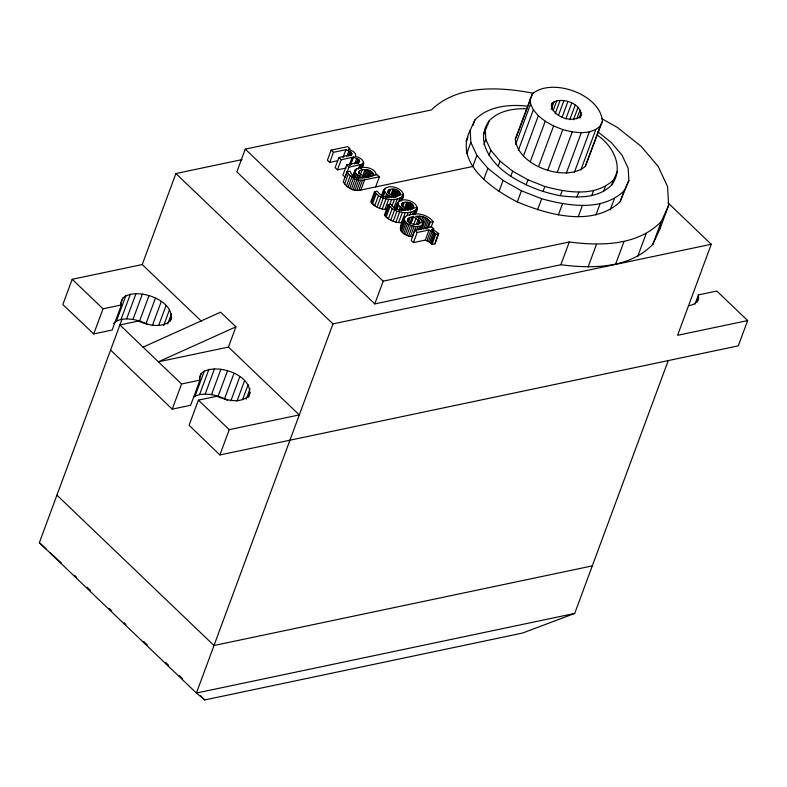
<?xml version="1.0" encoding="UTF-8"?>
<svg xmlns="http://www.w3.org/2000/svg" width="787" height="787" viewBox="0 0 787 787"><rect width="100%" height="100%" fill="white"/><g stroke="black" fill="none" stroke-linecap="round" stroke-linejoin="round"><path stroke-width="1.18" d="M401.842 199.76C406.613 194.182 400.514 188.801 395.29 187.513C388.778 185.26 382.118 187.749 382 195.835M415.103 213.975C420.455 207.758 414.956 202.239 408.974 200.596C402.452 198.354 395.792 200.842 395.674 208.929M428.207 227.915L430.282 222.298C427.518 217.251 421.114 215.51 415.723 216.336C418.763 217.842 423.829 220.212 423.121 224.354L421.271 225.899L415.979 226.607L412.24 236.72C408.148 236.356 404.016 234.654 401.36 231.417C398.566 226.646 402.875 219.878 405.905 216.091C414.808 211.969 426.987 213.572 433.135 221.698L431.06 227.315M400.357 229.283L404.144 218.186M361.43 168.379C367.126 161.935 360.869 157.538 355.006 156.328L355.724 155.472L355.281 153.426L353.137 151.35L348.257 149.205L350.107 148.812L347.805 146.608L331.15 150.12L327.412 160.233L329.714 162.437L337.623 160.764M394.002 196.652L389.516 193.779L388.414 192.54L388.129 190.71C390.952 186.785 403.16 190.424 398.802 195.304C391.778 198.206 381.626 198.649 377.327 191.133L374.474 191.733L370.736 201.846C374.415 206.853 380.721 209.499 386.83 209.578M407.676 209.745L403.19 206.873L402.088 205.633L401.803 203.803C404.626 199.868 416.835 203.518 412.477 208.388C405.453 211.3 395.31 211.733 391.001 204.226L388.148 204.827L384.41 214.94C388.699 220.763 396.382 223.282 403.416 222.593M381.823 196.878L384.489 189.096M395.497 209.972L398.163 202.19M375.625 186.932L379.364 176.819L377.199 174.753L376.353 174.773C373.254 161.551 340.81 168.251 362.62 177.665M419.638 222.023L419.481 222.721C413.962 228.643 399.855 217.704 413.608 216.779L419.176 220.852L419.638 222.023L418.802 224.275M201.59 321.371L142.231 264.55L72.178 279.296L62.822 304.579L93.732 333.924L112.128 330.048L121.414 304.943L121.228 301.539L122.733 298.243C135.846 285.976 177.124 300.624 170.445 320.939M93.732 333.924L103.018 308.819L121.414 304.943M120.608 303.989L122.733 298.243M113.377 323.526L116.496 320.988L125.851 295.705M116.496 320.988L121.031 319.394L130.376 294.112M668.242 360.584L574.717 613.427L522.529 633.053L204.768 699.928L196.416 693.042L39.35 542.676L121.847 319.66M142.231 264.55L175.904 173.534L242.032 159.613M121.031 319.394L126.658 318.853L136.003 293.571M126.658 318.853L132.993 319.394L142.349 294.112M132.993 319.394L139.614 320.988L148.959 295.705M148.005 324.618L146.057 323.526L155.413 298.234M152.324 325.67L161.256 301.539M158.856 324.923L166.087 305.386M163.627 325.602L169.579 309.517M167.68 323.988L171.507 313.639M533.34 93.25C499.735 86.777 457.847 84.239 431.355 109.973L245.269 149.127L236.848 171.891L374.769 303.91L560.856 264.747C592.267 268.78 629.275 268.652 652.876 244.285L660.224 228.161L668.635 205.407L667.592 186.637L658.217 166.49L641.149 146.343L617.559 127.573L601.721 118.621M110.583 350.058L172.245 409.151L181.551 383.997L199.947 380.131L199.76 376.727L201.265 373.422C215.048 361.144 256.847 375.96 248.554 397.268M199.564 378.016L201.265 373.422M199.947 380.131L190.641 405.275L172.245 409.151M193.474 397.435L195.028 396.166L204.384 370.884M195.028 396.166L199.564 394.572L208.919 369.29M250.256 392.664L248.751 395.969C239.976 403.829 226.577 400.308 216.799 396.264L198.403 400.13L189.106 425.285L219.888 454.945L738.295 345.847L747.65 320.565L716.809 291.042L698.413 294.909L695.01 304.107M199.564 394.572L205.191 394.031L214.536 368.749M235.913 326.841L158.374 361.813L228.427 347.067L235.913 326.841L220.586 312.173L143.047 347.146M205.191 394.031L211.526 394.572L220.881 369.29M211.526 394.572L218.147 396.166L227.502 370.884M227.512 400.357L224.59 398.704L233.946 373.422M230.857 400.858L239.789 376.717M236.966 401.252L244.619 380.564M219.888 454.945L229.243 429.653L299.296 414.916L228.427 347.067M329.714 162.437L333.452 152.314L345.887 149.697L351.051 152.294L351.809 154.38L338.902 157.538L335.164 167.651L337.466 169.854L346.231 168.015M242.593 399.639L248.112 384.695M246.213 399.166L250.04 388.817M337.466 169.854L341.204 159.741L353.55 157.085L358.813 159.722L359.787 161.414L358.341 162.417L346.664 164.965L342.916 175.078L345.218 177.282L348.956 167.169L361.41 164.453L363.515 162.761M342.975 157.567L345.887 149.697M346.841 156.534L348.926 150.917M348.484 156.092L350.146 151.596M349.812 155.669L351.051 152.294M350.845 155.226L351.671 152.973M351.159 155.777L351.996 153.534M349.251 165.3L352.163 157.439M376.353 174.773C368.178 177.134 354.357 182.328 350.008 171.291L346.969 171.782L343.221 181.895C346.801 187.798 353.884 191.91 360.859 190.041L472.771 166.49L476.883 155.373L470.852 142.398L470.173 130.308L474.905 119.929C488.255 106.137 509.012 104.091 527.182 106.156M350.067 165.113L352.979 157.243M350.638 164.955L353.55 157.085M344.657 183.873L348.395 173.76L346.969 171.782M346.506 185.88L350.245 175.767L348.395 173.76M354.681 163.991L356.757 158.374M356.285 163.539L357.947 159.043M348.09 187.247L351.828 177.134L350.245 175.767M357.564 163.096L358.813 159.722M352.95 175.796L355.026 170.169M353.107 176.091L355.596 169.353M353.402 176.554L355.065 172.058M358.183 163.775L359.433 160.4M355.744 170.887L356.57 168.634M349.723 188.378L353.461 178.265L351.828 177.134M353.993 177.587L355.655 173.091M358.262 169.353L359.925 164.857M355.38 177.547L356.629 174.183M351.395 189.264L355.144 179.151L353.461 178.265M360.171 167.828L361.41 164.453M356.737 178.708L357.977 175.334M358.665 173.897L359.915 170.523C364.893 168.31 371.966 169.746 374.071 175.255M360.81 168.467L362.473 163.971M353.127 189.903L356.865 179.79L362.532 180.253L379.364 176.819M361.489 167.69L363.574 162.063M358.508 178.472L359.344 176.219M360.082 175.452L362.168 169.825M354.917 190.297L358.665 180.184M356.806 190.454L360.554 180.341M362.502 176.268L365.001 169.53M363.437 177.478L366.349 169.608M358.793 190.365L362.532 180.253M364.745 177.714L367.657 169.844M360.859 190.041L364.597 179.928M366.398 176.967L368.887 170.228M367.529 177.478L370.018 170.74M368.965 176.996L371.051 171.379M370.313 176.642L371.976 172.146M372.379 175.826L373.205 173.583M375.261 192.766L371.523 202.879L374.71 205.751L378.449 195.638L374.474 191.733M372.487 203.892L376.235 193.779M747.65 320.565L677.597 335.301L711.261 244.285L332.97 323.89L196.416 693.042L574.717 613.427M377.042 207.188L380.78 197.075L378.449 195.638M382.236 196.101L385.148 188.231M382.433 196.691L384.322 190.129M382.875 197.576L384.951 191.959L384.509 191.074M379.521 208.26L383.259 198.147C389.595 199.918 398.999 200.941 403.505 195.265M385.286 197.153L386.535 193.779L384.951 191.959M387.755 192.412L388.591 190.169M382.207 209.047L385.945 198.934M386.378 198.088L387.627 194.723L386.535 193.779M388.158 193.11L389.398 189.736M388.945 193.887L390.608 189.401M388.001 197.793L388.827 195.55L387.627 194.723M384.912 209.49L388.65 199.377M390.952 194.763L393.028 189.146M391.69 195.973L394.179 189.234M388.935 205.86L385.197 215.972L388.385 218.845L392.123 208.732L388.148 204.827M389.457 205.122L391.533 199.505M392.811 196.189L395.3 189.451M386.161 216.986L389.909 206.873M393.451 197.665L396.363 189.795M394.838 196.986L397.337 190.247M391.965 206.076L394.454 199.337M395.723 197.547L398.212 190.808M397.346 195.963L399.009 191.467M393.943 207.886L397.268 198.895M398.704 196.061L399.953 192.687M399.294 195.54L400.121 193.287M390.716 220.271L394.454 210.159L392.123 208.732M395.91 209.194L399.904 198.186M396.107 209.785L397.996 203.223M396.963 209.549L398.625 205.053L398.192 204.167M400.514 200.715L401.763 197.34M393.195 221.354L396.943 211.241C403.269 213.011 412.673 214.034 417.179 208.358M401.882 198.806L403.544 194.31L398.802 195.304M401.272 200.862L402.934 196.366M398.96 210.247L400.209 206.873L398.625 205.053M401.429 205.505L402.265 203.253M395.881 222.141L399.619 212.028M401.832 206.194L403.082 202.83M400.465 210.06L401.301 207.817L400.209 206.873M402.619 206.981L404.282 202.485M401.675 210.886L402.501 208.644L401.301 207.817M398.586 222.583L402.324 212.47M404.203 208.978L406.702 202.239M405.364 209.067L407.853 202.318M401.468 222.711L405.216 212.598M406.486 209.283L408.974 202.544M404.715 217.084L400.406 228.299M407.538 209.627L410.037 202.889M400.681 230.316L404.42 220.203L404.105 219.16M408.512 210.08L411.011 203.331M406.889 215.795L408.138 212.431M401.36 231.417L405.108 221.304L404.42 220.203M374.769 303.91L383.18 281.156L569.276 241.993C600.678 246.026 637.696 245.898 661.287 221.531L668.635 205.407M409.811 209.509L411.896 203.892M410.607 210.178L412.683 204.561M402.413 232.578L406.161 222.465L405.108 221.304M407.145 221.078L407.981 218.835M409.702 215.353L410.942 211.988M407.558 221.54L408.807 218.166M412.388 209.145L413.628 205.781M403.721 233.67L407.459 223.557L406.161 222.465M412.968 208.624L413.795 206.381M408.502 222.052L410.165 217.556M412.339 214.644L413.578 211.28M405.187 234.605L408.925 224.492L407.459 223.557M409.663 223.774L412.162 217.025M410.44 223.616L412.939 216.878M413.775 214.93L415.438 210.434M411.119 223.518L413.608 216.779M406.8 235.392L410.548 225.279L408.925 224.492M415.142 213.011L417.218 207.394L412.477 208.388M414.946 213.946L416.608 209.46M408.581 236.031L412.319 225.918L415.979 226.607M413.618 224.856L416.107 218.107M410.371 236.484L414.11 226.361M416.421 224.128L418.084 219.632M418.664 218.422L419.501 216.169M433.844 228.978L431.542 226.774L414.887 230.276L411.148 240.389L413.45 242.593L425.275 240.104L429.761 242.268L432.033 244.452L434.955 243.842L438.693 233.729L435.477 231.191L431.365 229.499L433.844 228.978L433.017 231.221M417.927 224.226L419.176 220.852M420.012 219.74L421.261 216.366M418.694 223.705L419.52 221.452M416.598 229.991L417.848 226.626M413.45 242.593L417.189 232.48L429.013 229.991L433.499 232.155L435.772 234.339L432.033 244.452M421.271 221.245L422.944 216.75M418.359 229.755L419.609 226.39M420.022 229.263L421.271 225.899M422.845 221.796L424.508 217.301M421.438 226.843L422.678 223.469M420.779 229.715L423.288 223.301M421.458 228.85L423.121 224.354M422.216 228.122L425.964 218.009M423.544 228.978L427.282 218.865M425.157 228.869L428.482 219.878M426.721 229.056L429.633 221.196M425.275 240.104L429.013 229.991M426.967 240.733L430.705 230.621M428.472 241.461L432.211 231.348M597.884 131.813L611.174 142.398L622.163 155.364L628.193 168.339L628.872 180.42L620.028 201.925C592.257 227.423 548.106 214.772 517.305 201.934C492.573 189.234 453.745 162.929 470.173 130.308M472.849 125.497L474.905 119.929M429.761 242.268L433.499 232.155M430.804 243.124L434.552 233.011M431.473 243.793L435.221 233.68M466.73 153.524L470.852 142.398M438.369 233.326L434.955 243.842M597.343 135.187C613.152 145.782 624.494 167.779 611.706 184.896C598.504 198.531 577.766 197.921 560.334 195.707C542.735 192.441 525.893 185.899 510.802 176.249C492.829 164.739 473.813 141.817 489.209 120.775C498.692 110.76 513.163 108.399 526.355 108.754M487.34 125.841L489.209 120.775M483.966 144.562L485.835 139.506L485.274 129.432M488.993 155.373L490.862 150.317L485.835 139.506M483.759 179.466L487.871 168.339L476.883 155.373M498.151 166.175L500.02 161.119L490.862 150.317M515.328 138.925L532.445 93.751C552.356 77.175 600.501 94.568 602.429 121.247L585.312 166.421C565.4 182.987 517.246 165.595 515.328 138.925L517.472 134.203M517.895 133.082L532.445 93.751M515.633 144.415L530.595 103.963L530.29 98.464M498.948 191.556L503.06 180.43L487.871 168.339M518.377 150.307L533.34 109.855L530.595 103.963M510.802 176.249L512.681 171.192L500.02 161.119M523.375 156.21L538.338 115.758L533.34 109.855M530.271 161.699L545.243 121.247L538.338 115.758M551.392 105.389L552.228 103.146C561.584 95.758 585.095 104.533 580.137 117.971M551.175 109.501L554.087 101.631M517.305 201.934L521.417 190.808L503.06 180.43M553.035 110.8L556.783 100.687M526.1 184.906L527.969 179.839L512.681 171.192M555.14 113.849L560.128 100.362M538.623 166.421L553.586 125.969L545.243 121.247M558.495 115.296L563.905 100.687M562.026 117.371L567.84 101.631M565.863 118.876L571.677 103.146M547.831 170.041L562.794 129.589C574.854 132.855 590.339 135.531 600.274 125.959L602.429 121.247M542.991 191.536L544.86 186.48C566.974 192.471 595.365 197.38 613.575 179.839L617.52 171.192M569.749 119.722L575.159 105.114M537.57 209.893L541.692 198.777C568.224 205.958 602.291 211.851 624.14 190.808L628.872 180.42M573.457 119.762L578.032 107.396M576.792 118.847L580.117 109.855M557.285 172.314L572.257 131.862M579.183 117.932L581.259 112.315M566.345 173.091L581.308 132.639M560.334 195.707L562.203 190.651M558.377 214.9L562.489 203.774M574.382 172.314L589.345 131.862M580.845 170.041L595.808 129.58M585.312 166.421L600.274 125.959M576.93 197.134L578.799 192.077M578.297 216.612L582.41 205.486M560.856 264.747L569.276 241.993M591.667 195.707L593.536 190.651M603.521 191.536L605.39 186.48M595.975 214.9L600.087 203.774M611.706 184.896L613.575 179.839M588.066 267.078L596.487 244.324M610.21 209.893L614.322 198.767M620.028 201.925L624.14 190.808M615.523 264.432L623.943 241.678M637.627 256.651L646.048 233.896M652.876 244.285L661.287 221.531M697.331 301.765L698.6 298.312L698.413 294.909M171.714 317.486L170.208 320.791C161.443 328.651 148.035 325.129 138.266 321.086L119.87 324.952L181.551 383.997M466.061 141.434L467.95 137.282M483.395 134.488L486.848 126.914M552.228 103.146L551.333 105.114C553.113 116.742 571.126 123.254 580.491 116.565L581.386 114.597M698.6 298.312L697.095 301.618L693.977 304.146L689.442 305.74M359.915 170.523L358.518 172.009L359.029 173.347L364.932 177.173M394.405 208.771L396.166 208.299M419.009 223.272L423.101 222.347M351.799 175.895L353.983 175.432M430.282 222.298L433.135 221.698M435.772 234.339L438.693 233.729M592.296 565.892L214.005 645.507L56.93 495.141M410.548 225.279L412.319 225.918M355.144 179.151L356.865 179.79M553.586 125.969L562.794 129.589M527.969 179.839L544.86 186.48M521.417 190.808L541.692 198.777M139.614 320.988L146.057 323.526M218.147 396.166L224.59 398.704M380.78 197.075L383.259 198.147M394.454 210.159L396.943 211.241M388.827 195.55L391.877 197.084M402.501 208.644L405.551 210.178M39.35 542.676L46.394 549.188M49.925 552.444L61.376 563.03M668.025 202.889L711.261 244.285M331.15 150.12L333.452 152.314M338.902 157.538L341.204 159.741M346.664 164.965L348.956 167.169M414.887 230.276L417.189 232.48M245.269 149.127L383.18 281.156M175.904 173.534L332.97 323.89M72.178 279.296L103.018 308.819M198.403 400.13L229.243 429.653M74.598 575.317L76.369 577.009M86.993 587.181L90.535 590.575M109.127 608.371L111.784 610.919M124.189 622.783L125.959 624.484M143.667 641.435L147.208 644.828M165.801 662.624L168.457 665.172M179.082 675.344L182.623 678.728M200.331 695.688L204.768 699.928M660.086 225.82L660.224 228.161"/></g></svg>
